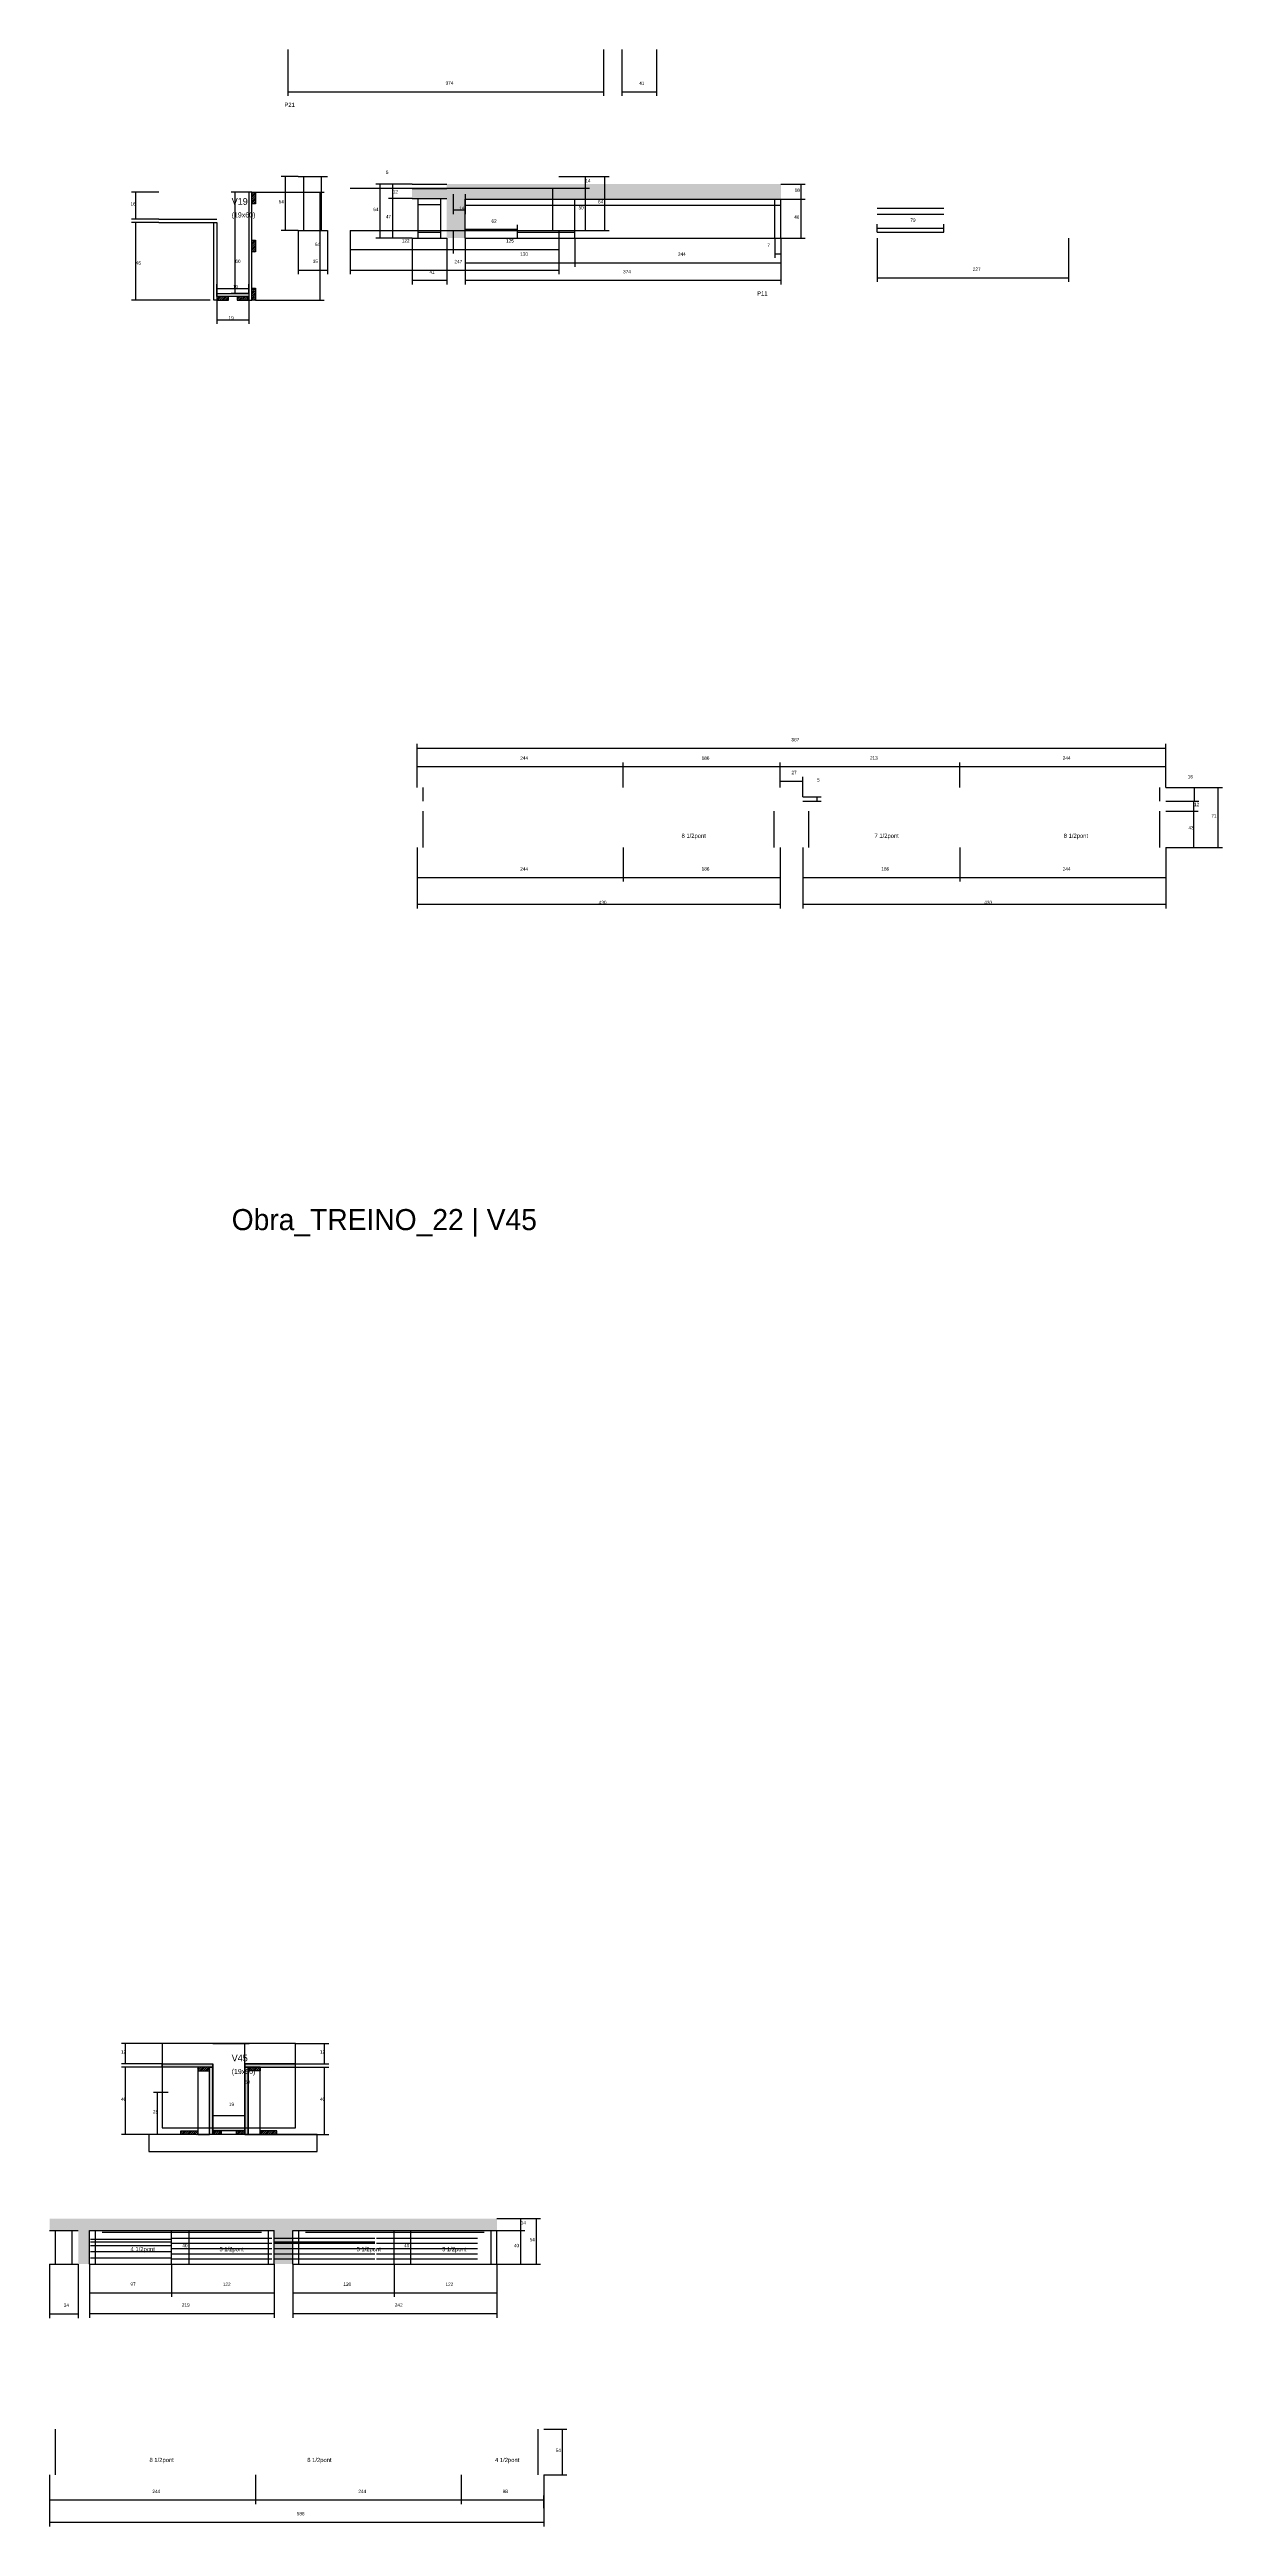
# Model space of a CAD drawing. Header units: metres. Extents: x -2848 to 22762, y -49062 to 1016.
# Drawn here: x 12584 to 13974, y -33546 to -30611 of the extents above; entities that cross this region are included whole.
import ezdxf

# ---------------------------------------------------------------- set-up
doc = ezdxf.new("R2010")
doc.units = ezdxf.units.M
for name, color, linetype in [('CONCRETO', 251, 'Continuous'), ('COTA', 4, 'Continuous'), ('Cota Seção (2x)', 4, 'Continuous'), ('Hachura', 253, 'Continuous'), ('LABEL_ID', 3, 'Continuous'), ('Madeira', 126, 'Continuous'), ('NOMENCLATURA', 7, 'Continuous'), ('Painéis', 200, 'Continuous'), ('SARR_2.2x7', 40, 'Continuous'), ('Texto Seção', 7, 'Continuous')]:
    doc.layers.add(name, color=color, linetype=linetype)

msp = doc.modelspace()

# ---------------------------------------------------------------- hatches: boundary and pattern name
at = {"layer": 'COTA'}
h = msp.add_hatch(dxfattribs=at)
h.set_pattern_fill('AR-CONC', scale=0.03)
h.paths.add_polyline_path([(13013.9, -30787.5), (13054.9, -30787.5), (13054.9, -30834.5), (13076.9, -30834.5), (13076.9, -30788.5), (13450.9, -30788.5), (13450.9, -30770.5), (13054.9, -30770.5), (13054.9, -30775.5), (13013.9, -30775.5)])
h = msp.add_hatch(dxfattribs=at)
h.set_pattern_fill('AR-CONC', scale=0.03)
h.paths.add_polyline_path([(12872.4, -33195.2), (13114.4, -33195.2), (13114.4, -33181.2), (12584.1, -33181.2), (12584.1, -33195.2), (12618.1, -33195.2), (12618.1, -33235.2), (12631.5, -33235.2), (12631.5, -33195.2), (12850.5, -33195.2), (12850.5, -33235.2), (12872.4, -33235.2)])
at = {"layer": 'Hachura'}
h = msp.add_hatch(color=8, dxfattribs=at)
h.dxf.hatch_style = 1
h.paths.add_polyline_path([(12717.7, -33001.8), (12717.7, -32997.8), (12717.7, -32997.8), (12777.7, -32997.8), (12777.7, -32997.8), (12777.7, -33001.8), (12777.7, -33001.8), (12717.7, -33001.8)])
h = msp.add_hatch(dxfattribs=at)
h.set_pattern_fill('ANSI31', scale=0.5)
h.paths.add_polyline_path([(12759.7, -33001.8), (12759.7, -33006.2), (12759.7, -33006.2), (12773.7, -33006.2), (12773.7, -33006.2), (12773.7, -33001.8), (12773.7, -33001.8), (12759.7, -33001.8)])
h = msp.add_hatch(color=8, dxfattribs=at)
h.dxf.hatch_style = 1
h.paths.add_polyline_path([(12773.7, -33001.8), (12777.7, -33001.8), (12777.7, -33001.8), (12777.7, -33081.8), (12777.7, -33081.8), (12773.7, -33081.8), (12773.7, -33081.8), (12773.7, -33001.8)])
h = msp.add_hatch(color=8, dxfattribs=at)
h.dxf.hatch_style = 1
h.paths.add_polyline_path([(12875.7, -33001.8), (12875.7, -32997.8), (12875.7, -32997.8), (12815.7, -32997.8), (12815.7, -32997.8), (12815.7, -33001.8), (12815.7, -33001.8), (12875.7, -33001.8)])
h = msp.add_hatch(color=8, dxfattribs=at)
h.dxf.hatch_style = 1
h.paths.add_polyline_path([(12819.7, -33001.8), (12815.7, -33001.8), (12815.7, -33001.8), (12815.7, -33081.8), (12815.7, -33081.8), (12819.7, -33081.8), (12819.7, -33081.8), (12819.7, -33001.8)])
h = msp.add_hatch(dxfattribs=at)
h.set_pattern_fill('ANSI31', scale=0.5)
h.paths.add_polyline_path([(12833.7, -33001.8), (12833.7, -33006.2), (12833.7, -33006.2), (12819.7, -33006.2), (12819.7, -33006.2), (12819.7, -33001.8), (12819.7, -33001.8), (12833.7, -33001.8)])
h = msp.add_hatch(dxfattribs=at)
h.set_pattern_fill('ANSI31', scale=0.5)
h.paths.add_polyline_path([(12739.7, -33081.8), (12739.7, -33077.4), (12739.7, -33077.4), (12759.7, -33077.4), (12759.7, -33077.4), (12759.7, -33081.8), (12759.7, -33081.8), (12739.7, -33081.8)])
h = msp.add_hatch(color=8, dxfattribs=at)
h.dxf.hatch_style = 1
h.paths.add_polyline_path([(12777.7, -33077.4), (12777.7, -33073.8), (12777.7, -33073.8), (12815.7, -33073.8), (12815.7, -33073.8), (12815.7, -33077.4), (12815.7, -33077.4), (12777.7, -33077.4)])
h = msp.add_hatch(dxfattribs=at)
h.set_pattern_fill('ANSI31', scale=0.5)
h.paths.add_polyline_path([(12777.7, -33081.8), (12777.7, -33077.4), (12777.7, -33077.4), (12787.7, -33077.4), (12787.7, -33077.4), (12787.7, -33081.8), (12787.7, -33081.8), (12777.7, -33081.8)])
h = msp.add_hatch(dxfattribs=at)
h.set_pattern_fill('ANSI31', scale=0.5)
h.paths.add_polyline_path([(12805.7, -33081.8), (12805.7, -33077.4), (12805.7, -33077.4), (12815.7, -33077.4), (12815.7, -33077.4), (12815.7, -33081.8), (12815.7, -33081.8), (12805.7, -33081.8)])
h = msp.add_hatch(dxfattribs=at)
h.set_pattern_fill('ANSI31', scale=0.5)
h.paths.add_polyline_path([(12853.7, -33081.8), (12853.7, -33077.4), (12853.7, -33077.4), (12833.7, -33077.4), (12833.7, -33077.4), (12833.7, -33081.8), (12833.7, -33081.8), (12853.7, -33081.8)])
at = {"layer": 'Madeira'}
h = msp.add_hatch(dxfattribs=at)
h.set_pattern_fill('ANSI31', scale=0.5)
h.paths.add_polyline_path([(12828.3, -30779.9), (12823.9, -30779.9), (12823.9, -30793.9), (12828.3, -30793.9)])
h = msp.add_hatch(dxfattribs=at)
h.set_pattern_fill('ANSI31', scale=0.5)
h.paths.add_polyline_path([(12828.3, -30836.9), (12823.9, -30836.9), (12823.9, -30850.9), (12828.3, -30850.9)])
h = msp.add_hatch(dxfattribs=at)
h.set_pattern_fill('ANSI31', scale=0.5)
h.paths.add_polyline_path([(12782.3, -30903.5), (12782.3, -30907.9), (12796.3, -30907.9), (12796.3, -30903.5)])
h = msp.add_hatch(dxfattribs=at)
h.set_pattern_fill('ANSI31', scale=0.5)
h.paths.add_polyline_path([(12806.3, -30903.5), (12806.3, -30907.9), (12820.3, -30907.9), (12820.3, -30903.5)])
h = msp.add_hatch(dxfattribs=at)
h.set_pattern_fill('ANSI31', scale=0.5)
h.paths.add_polyline_path([(12828.3, -30893.9), (12823.9, -30893.9), (12823.9, -30907.9), (12828.3, -30907.9)])

# ---------------------------------------------------------------- linework, layer by layer
at = {"layer": 'CONCRETO'}
for points in [[(12875.7, -32997.8), (12875.7, -32973.8), (12717.7, -32973.8), (12717.7, -32997.8), (12777.7, -32997.8), (12777.7, -33073.8), (12815.7, -33073.8), (12815.7, -33007.8), (12815.7, -32997.8)], [(12717.7, -33073.8), (12875.7, -33073.8), (12875.7, -32973.8), (12717.7, -32973.8)]]:
    msp.add_lwpolyline(points, close=True, dxfattribs=at)
at = {"layer": 'COTA'}
for p, q in [((12866.5, -30611), (12866.5, -30666)), ((13240.5, -30611), (13240.5, -30666)), ((13262.5, -30611), (13262.5, -30666)), ((13303.5, -30611), (13303.5, -30666)), ((12866.5, -30661), (13240.5, -30661)), ((13262.5, -30661), (13303.5, -30661)), ((12713.8, -30779.9), (12681.2, -30779.9)), ((12686.2, -30811.9), (12686.2, -30779.9)), ((12828.3, -30779.9), (12909.8, -30779.9)), ((12878.6, -30761.4), (12858.7, -30761.4)), ((12863.7, -30825.4), (12863.7, -30761.4)), ((12904.8, -30907.9), (12904.8, -30779.9)), ((13013.9, -30770.5), (12970.9, -30770.5)), ((12975.9, -30834.5), (12975.9, -30770.5)), ((13013.9, -30770.5), (12985.8, -30770.5)), ((13013.9, -30775.5), (12985.8, -30775.5)), ((13013.9, -30775.5), (12985.8, -30775.5)), ((13013.9, -30787.5), (12985.8, -30787.5)), ((13013.9, -30787.5), (12985.8, -30787.5)), ((12990.8, -30775.5), (12990.8, -30770.5)), ((12990.8, -30787.5), (12990.8, -30775.5)), ((12990.8, -30834.5), (12990.8, -30787.5)), ((13062.6, -30782.4), (13062.6, -30806)), ((13076.6, -30782.4), (13076.6, -30806)), ((13187.6, -30761.4), (13224.2, -30761.4)), ((13187.6, -30761.4), (13247.3, -30761.4)), ((13187.6, -30775.4), (13224.2, -30775.4)), ((13187.6, -30775.4), (13224.2, -30775.4)), ((13219.2, -30775.4), (13219.2, -30761.4)), ((13219.2, -30825.4), (13219.2, -30775.4)), ((13242.3, -30825.4), (13242.3, -30761.4)), ((13450.9, -30770.5), (13479.8, -30770.5)), ((13450.9, -30788.5), (13479.8, -30788.5)), ((13450.9, -30788.5), (13479.8, -30788.5)), ((13474.8, -30788.5), (13474.8, -30770.5)), ((13474.8, -30834.5), (13474.8, -30788.5)), ((12713.6, -30811.9), (12681.2, -30811.9)), ((12713.6, -30815.9), (12681.2, -30815.9)), ((12686.2, -30907.9), (12686.2, -30815.9)), ((13062.6, -30801), (13076.6, -30801)), ((13564.9, -30827.5), (13564.9, -30817.8)), ((13643.9, -30827.5), (13643.9, -30817.8)), ((12878.6, -30825.4), (12858.7, -30825.4)), ((12878.6, -30825.4), (12878.6, -30877.3)), ((12913.6, -30825.4), (12913.6, -30877.3)), ((12940.6, -30825.4), (12940.6, -30852.8)), ((12940.6, -30825.4), (12940.6, -30877.3)), ((12940.6, -30847.8), (13062.6, -30847.8)), ((13013.9, -30834.5), (12970.9, -30834.5)), ((13013.9, -30834.5), (12985.8, -30834.5)), ((13013.9, -30834.5), (13013.9, -30889.4)), ((13054.9, -30834.5), (13054.9, -30889.4)), ((13062.6, -30825.4), (13062.6, -30852.8)), ((13062.6, -30825.4), (13062.6, -30852.8)), ((13062.6, -30847.8), (13187.6, -30847.8)), ((13076.9, -30834.5), (13076.9, -30818.9)), ((13076.9, -30823.9), (13138.9, -30823.9)), ((13076.9, -30834.5), (13076.9, -30868.6)), ((13076.9, -30834.5), (13076.9, -30889.4)), ((13138.9, -30827.5), (13138.9, -30818.9)), ((13187.6, -30825.4), (13187.6, -30852.8)), ((13187.6, -30825.4), (13187.6, -30877.3)), ((13187.6, -30825.4), (13224.2, -30825.4)), ((13187.6, -30825.4), (13247.3, -30825.4)), ((13206.9, -30834.5), (13206.9, -30868.6)), ((13206.9, -30834.5), (13206.9, -30868.6)), ((13443.9, -30834.5), (13443.9, -30858)), ((13450.9, -30834.5), (13450.9, -30868.6)), ((13450.9, -30834.5), (13450.9, -30889.4)), ((13450.9, -30834.5), (13479.8, -30834.5)), ((13450.9, -30834.5), (13450.9, -30858)), ((13564.9, -30822.8), (13643.9, -30822.8)), ((13564.9, -30834.5), (13564.9, -30886.4)), ((13791.9, -30834.5), (13791.9, -30886.4)), ((12878.6, -30872.3), (12913.6, -30872.3)), ((12940.6, -30872.3), (13187.6, -30872.3)), ((13076.9, -30863.6), (13206.9, -30863.6)), ((13206.9, -30863.6), (13450.9, -30863.6)), ((13443.9, -30853), (13450.9, -30853)), ((13013.9, -30884.4), (13054.9, -30884.4)), ((13076.9, -30884.4), (13450.9, -30884.4)), ((13564.9, -30881.4), (13791.9, -30881.4)), ((12774.3, -30907.9), (12681.2, -30907.9)), ((12782.3, -30907.9), (12782.3, -30936.1)), ((12782.3, -30931.1), (12820.3, -30931.1)), ((12820.3, -30907.9), (12820.3, -30936.1)), ((12828.3, -30907.9), (12909.8, -30907.9)), ((13020, -31485.6), (13020, -31433.8)), ((13907, -31485.6), (13907, -31433.8)), ((13020, -31438.8), (13907, -31438.8)), ((13020, -31485.6), (13020, -31455.7)), ((13020, -31460.7), (13264, -31460.7)), ((13264, -31485.6), (13264, -31455.7)), ((13264, -31485.6), (13264, -31455.7)), ((13264, -31460.7), (13450, -31460.7)), ((13450, -31485.6), (13450, -31455.7)), ((13450, -31485.6), (13450, -31455.7)), ((13450, -31460.7), (13663, -31460.7)), ((13663, -31485.6), (13663, -31455.7)), ((13663, -31485.6), (13663, -31455.7)), ((13663, -31460.7), (13907, -31460.7)), ((13907, -31485.6), (13907, -31455.7)), ((13450, -31485.6), (13450, -31472.8)), ((13450, -31477.8), (13477, -31477.8)), ((13477, -31496.6), (13477, -31472.8)), ((13907, -31485.6), (13974.3, -31485.6)), ((13907, -31485.6), (13946.2, -31485.6)), ((13941.2, -31501.6), (13941.2, -31485.6)), ((13969.3, -31556.6), (13969.3, -31485.6)), ((13477, -31496.6), (13498.8, -31496.6)), ((13477, -31501.6), (13498.8, -31501.6)), ((13493.8, -31501.6), (13493.8, -31496.6)), ((13907, -31501.6), (13945.5, -31501.6)), ((13907, -31501.6), (13946.2, -31501.6)), ((13907, -31513.6), (13945.5, -31513.6)), ((13907, -31513.6), (13945.5, -31513.6)), ((13940.5, -31513.6), (13940.5, -31501.6)), ((13940.5, -31556.6), (13940.5, -31513.6)), ((13020, -31556.6), (13020, -31597)), ((13020, -31556.6), (13020, -31628.7)), ((13264, -31556.6), (13264, -31597)), ((13264, -31556.6), (13264, -31597)), ((13450, -31556.6), (13450, -31597)), ((13450, -31556.6), (13450, -31628.7)), ((13477, -31556.6), (13477, -31597)), ((13477, -31556.6), (13477, -31628.7)), ((13663, -31556.6), (13663, -31597)), ((13663, -31556.6), (13663, -31597)), ((13907, -31556.6), (13907, -31597)), ((13907, -31556.6), (13907, -31628.7)), ((13907, -31556.6), (13945.5, -31556.6)), ((13907, -31556.6), (13974.3, -31556.6)), ((13020, -31592), (13264, -31592)), ((13264, -31592), (13450, -31592)), ((13477, -31592), (13663, -31592)), ((13663, -31592), (13907, -31592)), ((13020, -31623.7), (13450, -31623.7)), ((13477, -31623.7), (13907, -31623.7)), ((12717.7, -32973.8), (12669.3, -32973.8)), ((12674.3, -32997.8), (12674.3, -32973.8)), ((12875.7, -32973.8), (12915.1, -32973.8)), ((12910.1, -32997.8), (12910.1, -32973.8)), ((12717.7, -32997.8), (12669.3, -32997.8)), ((12717.7, -33001.8), (12669.3, -33001.8)), ((12674.3, -33081.8), (12674.3, -33001.8)), ((12833.7, -33001.8), (12915.1, -33001.8)), ((12875.7, -32997.8), (12915.1, -32997.8)), ((12910.1, -33081.8), (12910.1, -33001.8)), ((12724.7, -33031.8), (12707.2, -33031.8)), ((12712.2, -33081.8), (12712.2, -33031.8)), ((12739.7, -33081.8), (12669.3, -33081.8)), ((12731.6, -33081.8), (12707.2, -33081.8)), ((12853.7, -33081.8), (12915.1, -33081.8)), ((12740, -33195.2), (12754.6, -33195.2)), ((12749.6, -33235.2), (12749.6, -33195.2)), ((13003.8, -33195.2), (13017.5, -33195.2)), ((13012.5, -33235.2), (13012.5, -33195.2)), ((13114.4, -33181.2), (13147.6, -33181.2)), ((13114.4, -33181.2), (13166.2, -33181.2)), ((13114.4, -33195.2), (13147.6, -33195.2)), ((13114.4, -33195.2), (13147.6, -33195.2)), ((13142.6, -33195.2), (13142.6, -33181.2)), ((13142.6, -33235.2), (13142.6, -33195.2)), ((13161.2, -33235.2), (13161.2, -33181.2)), ((12584.1, -33235.2), (12584.1, -33299.1)), ((12618.1, -33235.2), (12618.1, -33299.1)), ((12631.5, -33235.2), (12631.5, -33274.1)), ((12631.5, -33235.2), (12631.5, -33298.7)), ((12728.5, -33235.2), (12728.5, -33274.1)), ((12728.5, -33235.2), (12728.5, -33274.1)), ((12740, -33235.2), (12754.6, -33235.2)), ((12850.5, -33235.2), (12850.5, -33274.1)), ((12850.5, -33235.2), (12850.5, -33298.7)), ((12872.4, -33235.2), (12872.4, -33274.1)), ((12872.4, -33235.2), (12872.4, -33298.7)), ((12992.4, -33235.2), (12992.4, -33274.1)), ((12992.4, -33235.2), (12992.4, -33274.1)), ((13003.8, -33235.2), (13017.5, -33235.2)), ((13114.4, -33235.2), (13114.4, -33274.1)), ((13114.4, -33235.2), (13114.4, -33298.7)), ((13114.4, -33235.2), (13147.6, -33235.2)), ((13114.4, -33235.2), (13166.2, -33235.2)), ((12631.5, -33269.1), (12728.5, -33269.1)), ((12728.5, -33269.1), (12850.5, -33269.1)), ((12872.4, -33269.1), (12992.4, -33269.1)), ((12992.4, -33269.1), (13114.4, -33269.1)), ((12584.1, -33294.1), (12618.1, -33294.1)), ((12631.5, -33293.7), (12850.5, -33293.7)), ((12872.4, -33293.7), (13114.4, -33293.7)), ((13170.1, -33431), (13197.1, -33431)), ((13192.1, -33485), (13192.1, -33431)), ((12584.1, -33485), (12584.1, -33519.6)), ((12584.1, -33485), (12584.1, -33546.1)), ((12828.1, -33485), (12828.1, -33519.6)), ((12828.1, -33485), (12828.1, -33519.6)), ((13072.1, -33485), (13072.1, -33519.6)), ((13072.1, -33485), (13072.1, -33519.6)), ((13170.1, -33485), (13197.1, -33485)), ((13170.1, -33485), (13170.1, -33546.1)), ((12584.1, -33514.6), (12828.1, -33514.6)), ((12828.1, -33514.6), (13072.1, -33514.6)), ((13072.1, -33514.6), (13170.1, -33514.6)), ((13170.1, -33524.3), (13170.1, -33509.6)), ((12584.1, -33541.1), (13170.1, -33541.1))]:
    msp.add_line(p, q, dxfattribs=at)
at = {"layer": 'Cota Seção (2x)'}
for p, q in [((12820.3, -30779.9), (12799.3, -30779.9)), ((12804.3, -30899.9), (12804.3, -30779.9)), ((12782.3, -30899.9), (12782.3, -30889.1)), ((12782.3, -30894.1), (12820.3, -30894.1)), ((12820.3, -30899.9), (12799.3, -30899.9)), ((12820.3, -30899.9), (12820.3, -30889.1)), ((12777.7, -32973.8), (12820.7, -32973.8)), ((12815.7, -33073.8), (12815.7, -32973.8)), ((12777.7, -33073.8), (12777.7, -33054.3)), ((12777.7, -33059.3), (12815.7, -33059.3)), ((12777.7, -33073.8), (12820.7, -33073.8)), ((12815.7, -33073.8), (12815.7, -33054.3))]:
    msp.add_line(p, q, dxfattribs=at)
at = {"layer": 'Madeira'}
for points in [[(12828.3, -30779.9), (12828.3, -30793.9), (12823.9, -30793.9), (12823.9, -30779.9)], [(12828.3, -30836.9), (12828.3, -30850.9), (12823.9, -30850.9), (12823.9, -30836.9)], [(12796.3, -30903.5), (12782.3, -30903.5), (12782.3, -30907.9), (12796.3, -30907.9)], [(12820.3, -30903.5), (12806.3, -30903.5), (12806.3, -30907.9), (12820.3, -30907.9)], [(12828.3, -30893.9), (12828.3, -30907.9), (12823.9, -30907.9), (12823.9, -30893.9)], [(12759.7, -33001.8), (12759.7, -33006.2), (12773.7, -33006.2), (12773.7, -33001.8)], [(12759.7, -33081.8), (12773.7, -33081.8), (12773.7, -33001.8), (12759.7, -33001.8)], [(12833.7, -33001.8), (12833.7, -33006.2), (12819.7, -33006.2), (12819.7, -33001.8)], [(12833.7, -33001.8), (12819.7, -33001.8), (12819.7, -33081.8), (12833.7, -33081.8)], [(12739.7, -33081.8), (12739.7, -33077.4), (12759.7, -33077.4), (12759.7, -33081.8)], [(12777.7, -33081.8), (12777.7, -33077.4), (12787.7, -33077.4), (12787.7, -33081.8)], [(12805.7, -33081.8), (12805.7, -33077.4), (12815.7, -33077.4), (12815.7, -33081.8)], [(12853.7, -33081.8), (12853.7, -33077.4), (12833.7, -33077.4), (12833.7, -33081.8)], [(12701.8, -33101.8), (12901.4, -33101.8), (12901.4, -33081.8), (12701.8, -33081.8)]]:
    msp.add_lwpolyline(points, close=True, dxfattribs=at)
at = {"layer": 'Painéis'}
for p, q in [((12878.6, -30761.4), (12913.6, -30761.4)), ((12940.6, -30775.4), (13187.6, -30775.4)), ((13013.9, -30770.5), (13054.9, -30770.5)), ((13013.9, -30775.5), (13054.9, -30775.5)), ((13013.9, -30787.5), (13054.9, -30787.5)), ((13076.9, -30788.5), (13450.9, -30788.5)), ((13076.9, -30834.5), (13076.9, -30788.5)), ((13206.9, -30834.5), (13206.9, -30788.5)), ((13450.9, -30834.5), (13450.9, -30788.5)), ((12713.6, -30811.9), (12782.3, -30811.9)), ((12713.6, -30815.9), (12782.3, -30815.9)), ((12878.6, -30825.4), (12913.6, -30825.4)), ((12940.6, -30825.4), (13187.6, -30825.4)), ((13013.9, -30834.5), (13054.9, -30834.5)), ((13076.9, -30834.5), (13450.9, -30834.5)), ((12717.7, -32997.8), (12777.7, -32997.8)), ((12717.7, -33001.8), (12717.7, -32997.8)), ((12777.7, -33001.8), (12777.7, -32997.8)), ((12777.7, -33081.8), (12777.7, -33001.8)), ((12815.7, -32997.8), (12875.7, -32997.8)), ((12815.7, -33001.8), (12815.7, -32997.8)), ((12815.7, -33081.8), (12815.7, -33001.8)), ((12875.7, -33001.8), (12875.7, -32997.8)), ((12777.7, -33073.8), (12815.7, -33073.8)), ((12777.7, -33077.4), (12777.7, -33073.8)), ((12815.7, -33077.4), (12815.7, -33073.8)), ((12584.1, -33195.2), (12618.1, -33195.2)), ((12631.5, -33195.2), (12850.5, -33195.2)), ((12631.5, -33235.2), (12631.5, -33195.2)), ((12728.5, -33235.2), (12728.5, -33195.2)), ((12850.5, -33235.2), (12850.5, -33195.2)), ((12872.4, -33195.2), (13114.4, -33195.2)), ((12872.4, -33235.2), (12872.4, -33195.2)), ((12992.4, -33235.2), (12992.4, -33195.2)), ((13114.4, -33235.2), (13114.4, -33195.2)), ((12584.1, -33235.2), (12618.1, -33235.2)), ((12631.5, -33235.2), (12850.5, -33235.2)), ((12872.4, -33235.2), (13114.4, -33235.2))]:
    msp.add_line(p, q, dxfattribs=at)
for points in [[(12823.9, -30907.9), (12823.9, -30779.9), (12820.3, -30779.9), (12820.3, -30907.9)], [(12778.7, -30907.9), (12778.7, -30815.9), (12782.3, -30815.9), (12782.3, -30907.9)], [(12782.3, -30899.9), (12820.3, -30899.9), (12820.3, -30903.5), (12782.3, -30903.5)], [(12717.7, -33001.8), (12717.7, -32997.8), (12777.7, -32997.8), (12777.7, -33001.8)], [(12773.7, -33001.8), (12777.7, -33001.8), (12777.7, -33081.8), (12773.7, -33081.8)], [(12875.7, -33001.8), (12875.7, -32997.8), (12815.7, -32997.8), (12815.7, -33001.8)], [(12819.7, -33001.8), (12815.7, -33001.8), (12815.7, -33081.8), (12819.7, -33081.8)], [(12777.7, -33077.4), (12777.7, -33073.8), (12815.7, -33073.8), (12815.7, -33077.4)]]:
    msp.add_lwpolyline(points, close=True, dxfattribs=at)
at = {"layer": 'SARR_2.2x7'}
for p, q in [((12885.6, -30825.4), (12885.6, -30761.4)), ((12906.6, -30825.4), (12906.6, -30761.4)), ((13020.9, -30834.5), (13020.9, -30787.5)), ((13047.9, -30834.5), (13047.9, -30787.5)), ((13180.6, -30825.4), (13180.6, -30775.4)), ((13443.9, -30834.5), (13443.9, -30788.5)), ((13020.9, -30794.5), (13047.9, -30794.5)), ((13076.6, -30803.9), (13076.6, -30796.9)), ((13076.6, -30825.4), (13076.6, -30818.4)), ((13076.9, -30795.5), (13206.9, -30795.5)), ((13206.9, -30795.5), (13450.9, -30795.5)), ((13564.9, -30799), (13643.9, -30799)), ((13564.9, -30806), (13643.9, -30806)), ((13020.9, -30827.5), (13047.9, -30827.5)), ((13138.9, -30827.5), (13206.9, -30827.5)), ((13138.9, -30834.5), (13138.9, -30827.5)), ((13138.9, -30834.5), (13142.4, -30834.5)), ((13564.9, -30827.5), (13643.9, -30827.5)), ((13027, -31501.6), (13027, -31485.6)), ((13900, -31501.6), (13900, -31485.6)), ((13027, -31556.6), (13027, -31513.6)), ((13443, -31556.6), (13443, -31513.6)), ((13484, -31556.6), (13484, -31513.6)), ((13900, -31556.6), (13900, -31513.6)), ((12591.1, -33235.2), (12591.1, -33195.2)), ((12611.1, -33235.2), (12611.1, -33195.2)), ((12638.5, -33235.2), (12638.5, -33195.2)), ((12843.5, -33235.2), (12843.5, -33195.2)), ((12879.4, -33235.2), (12879.4, -33195.2)), ((13107.4, -33235.2), (13107.4, -33195.2)), ((12632.5, -33205.6), (12727.5, -33205.6)), ((12632.5, -33208.8), (12727.5, -33208.8)), ((12632.5, -33213), (12727.5, -33213)), ((12632.5, -33220.4), (12727.5, -33220.4)), ((12646.5, -33197.4), (12728.5, -33197.4)), ((12728.5, -33197.4), (12835.5, -33197.4)), ((12729.5, -33204.4), (12847.5, -33204.4)), ((12729.5, -33210.5), (12847.5, -33210.5)), ((12729.5, -33216.7), (12847.5, -33216.7)), ((12729.5, -33222.9), (12847.5, -33222.9)), ((12849.5, -33204.4), (12969.5, -33204.4)), ((12849.5, -33208.8), (12969.5, -33208.8)), ((12849.5, -33210.5), (12969.5, -33210.5)), ((12849.5, -33216.7), (12969.5, -33216.7)), ((12849.5, -33222.9), (12969.5, -33222.9)), ((12887.4, -33197.4), (12992.4, -33197.4)), ((12971.5, -33204.4), (13091.5, -33204.4)), ((12971.5, -33210.5), (13091.5, -33210.5)), ((12971.5, -33216.7), (13091.5, -33216.7)), ((12971.5, -33222.9), (13091.5, -33222.9)), ((12992.4, -33197.4), (13099.4, -33197.4)), ((12632.5, -33227.8), (12727.5, -33227.8)), ((12729.5, -33229), (12847.5, -33229)), ((12849.5, -33229), (12969.5, -33229)), ((12971.5, -33229), (13091.5, -33229)), ((12591.1, -33485), (12591.1, -33431)), ((13163.1, -33485), (13163.1, -33431))]:
    msp.add_line(p, q, dxfattribs=at)

# ---------------------------------------------------------------- texts
at = {"layer": 'COTA'}
for s, p in [('374', (13053.5, -30652.7)), ('41', (13283, -30652.9)), ('5', (12982.7, -30758.4)), ('12', (12990.8, -30781.5)), ('14', (13219.2, -30768.4)), ('18', (13467.2, -30779.5)), ('16', (12680.1, -30795.9)), ('64', (12855.6, -30793.4)), ('64', (12967.8, -30802.5)), ('47', (12982.7, -30811)), ('14', (13069.6, -30801)), ('62', (13107.9, -30816.3)), ('50', (13211.1, -30800.4)), ('64', (13234.2, -30793.4)), ('46', (13466.7, -30811.5)), ('79', (13604.4, -30815.2)), ('64', (12898.7, -30843.9)), ('122', (13001.6, -30839.7)), ('125', (13125.1, -30839.7)), ('7', (13435, -30844.9)), ('46', (12686.2, -30865.9)), ('35', (12896.1, -30864.1)), ('41', (13034.4, -30876.4)), ('247', (13064.1, -30864.2)), ('130', (13141.9, -30855.4)), ('374', (13263.9, -30876.2)), ('244', (13328.9, -30855.5)), ('227', (13678.4, -30873.3)), ('19', (12796.3, -30931.1)), ('887', (13463.5, -31430.7)), ('244', (13142, -31452.6)), ('186', (13357, -31452.6)), ('213', (13556.5, -31452.5)), ('244', (13785, -31452.6)), ('27', (13463.5, -31469.7)), ('5', (13493.8, -31478.5)), ('16', (13933.1, -31474.6)), ('12', (13940.5, -31507.6)), ('71', (13961.2, -31521.1)), ('43', (13934, -31535.1)), ('244', (13142, -31584)), ('186', (13357, -31583.9)), ('186', (13570, -31583.9)), ('244', (13785, -31584)), ('430', (13235, -31623.7)), ('430', (13692, -31623.7)), ('12', (12668.8, -32985.8)), ('12', (12904.6, -32985.8)), ('40', (12668.8, -33041.8)), ('40', (12904.6, -33041.8)), ('25', (12706.7, -33056.8)), ('14', (13142.6, -33188.2)), ('40', (12741.5, -33215.2)), ('40', (13004.4, -33215.2)), ('40', (13134.5, -33215.2)), ('54', (13153.1, -33208.2)), ('34', (12601.1, -33285.9)), ('97', (12680, -33261)), ('219', (12741, -33285.6)), ('122', (12789.5, -33261.1)), ('120', (12932.4, -33261)), ('242', (12993.4, -33285.6)), ('122', (13053.4, -33261.1)), ('54', (13184, -33458)), ('244', (12706.1, -33506.5)), ('244', (12950.1, -33506.5)), ('98', (13121.1, -33506.5)), ('586', (12877.1, -33532.9))]:
    msp.add_text(s, height=4, dxfattribs=at).set_placement(p)
at = {"layer": 'Cota Seção (2x)'}
for s, p in [('60', (12804.3, -30863.9)), ('19', (12801.3, -30894.1)), ('50', (12815.7, -33021.4)), ('19', (12796.7, -33047.8))]:
    msp.add_text(s, height=4, dxfattribs=at).set_placement(p)
at = {"layer": 'LABEL_ID'}
msp.add_text('Obra_TREINO_22 | V45', height=25, dxfattribs=at).set_placement((12800, -32010))
at = {"layer": 'NOMENCLATURA'}
for s, p in [('P21', (12862.5, -30679)), ('P11', (13422.8, -30902.5)), ('8 1/2pont', (13333.2, -31545.2)), ('7 1/2pont', (13561.9, -31545.2)), ('8 1/2pont', (13786.2, -31545.2)), ('4 1/2pont', (12680.2, -33220)), ('5 1/2pont', (12785.5, -33220)), ('5 1/2pont', (12948, -33220)), ('5 1/2pont', (13049.4, -33220)), ('8 1/2pont', (12702.6, -33469.8)), ('8 1/2pont', (12889.6, -33469.8)), ('4 1/2pont', (13112.1, -33469.8))]:
    msp.add_text(s, height=5, dxfattribs=at).set_placement(p)
at = {"layer": 'Texto Seção'}
for s, height, p in [('V19', 8, (12800, -30795)), ('(19x60)', 6, (12800, -30810)), ('V45', 8, (12800, -32995)), ('(19x50)', 6, (12800, -33010))]:
    msp.add_text(s, height=height, dxfattribs=at).set_placement(p)

doc.saveas('drawing.dxf')
